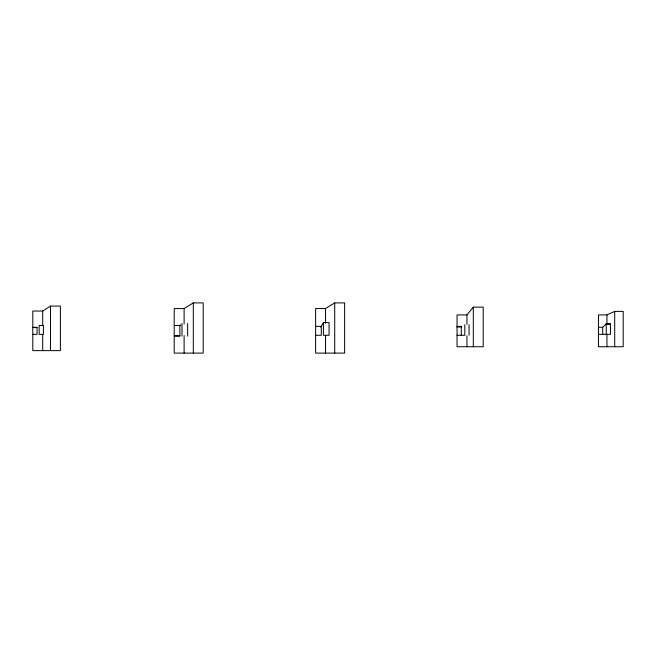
<?xml version="1.0" encoding="UTF-8"?>
<svg xmlns="http://www.w3.org/2000/svg" width="656" height="656" viewBox="0 0 656 656"><rect width="100%" height="100%" fill="white"/><g stroke="black" fill="none" stroke-linecap="round" stroke-linejoin="round"><path stroke-width="0.98" d="M315.626 335.282L321.284 335.282L321.284 326.376L323.408 322.555L329.058 322.555L329.058 335.282L323.408 335.282L323.408 322.555M466.941 314.921L473.304 307.139L483.201 307.139L483.201 346.737L457.043 346.737L457.043 314.921L466.941 314.921L466.941 324.359M602.692 334.363L602.692 327.295L606.234 323.761L610.474 323.761L610.474 334.363L598.452 334.363M42.697 311.034L50.479 306.081L60.377 306.081L60.377 350.624L32.8 350.624L32.8 311.034L42.697 311.034L42.697 324.712M184.115 308.558L193.307 302.9L203.204 302.9L203.204 353.1L174.217 353.1L174.217 308.558L184.115 308.558L184.115 323.949M325.524 308.558L334.716 302.9L344.613 302.9L344.613 353.1L315.626 353.1L315.626 308.558L325.524 308.558L325.524 323.219M606.939 314.921L614.713 311.387L623.2 311.387L623.2 346.737L598.452 346.737L598.452 314.921L606.939 314.921L606.939 324.359M606.234 324.179L610.474 324.179M174.217 325.524L179.867 325.524L179.867 336.134L174.217 336.134M315.626 326.376L321.284 326.376M457.043 326.376L461.283 326.376L461.283 335.282M457.043 326.942L461.283 326.942M32.8 327.295L37.039 327.295L37.039 334.363L32.8 334.363M598.452 327.295L602.692 327.295M32.8 327.574L37.039 327.574M457.043 335.282L464.817 335.282L464.817 324.679M174.217 335.708L179.867 335.708M614.713 311.387L614.713 346.737M606.939 334.134L606.939 346.737M606.234 323.761L606.234 334.363M473.304 307.139L473.304 346.737M469.056 324.679L469.056 335.282M466.941 335.741L466.941 346.737M334.716 302.9L334.716 353.1M325.524 335.462L325.524 353.1M320.579 326.606L320.579 327.057M193.307 302.9L193.307 353.1M187.649 323.408L187.649 336.134M184.115 335.462L184.115 353.1M181.991 323.408L181.991 336.134M180.58 324.745L180.58 325.597M50.479 306.081L50.479 350.624M42.697 334.945L42.697 350.624M43.403 325.458L39.163 325.458L39.163 334.363L43.403 334.363L43.403 325.458"/></g></svg>
